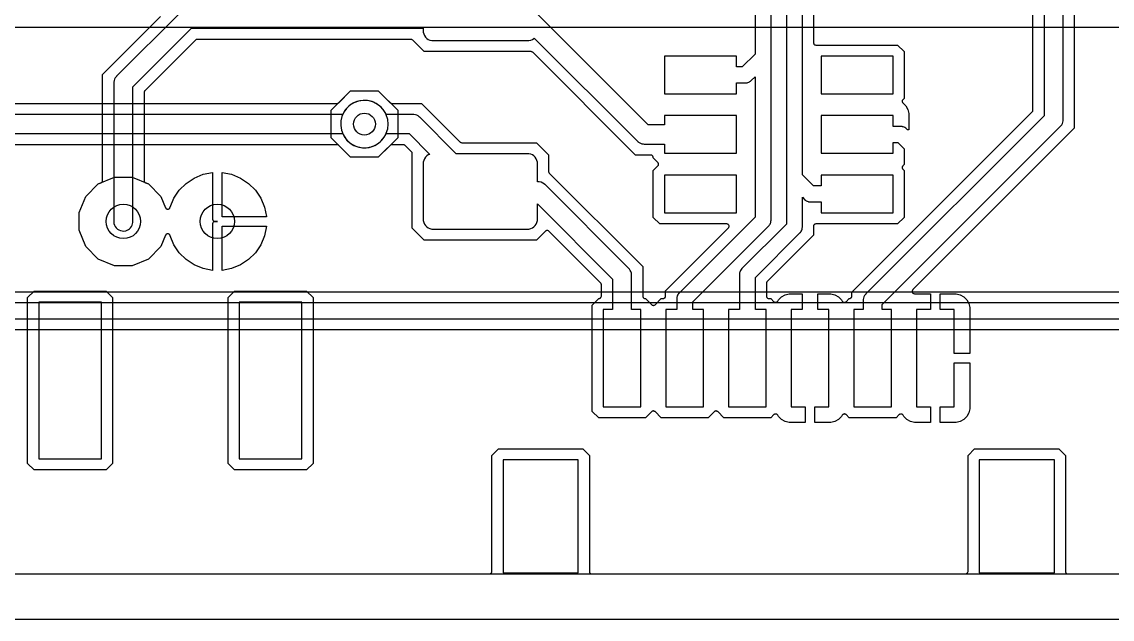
# Model space of a CAD drawing. Header units: millimetres. Extents: x 0.6 to 47, y 3 to 22.
# Drawn here: x 11.73 to 29.14, y 2.98 to 12.51 of the extents above; entities that cross this region are included whole.
import ezdxf

# ---------------------------------------------------------------- set-up
doc = ezdxf.new("R2010")
doc.units = ezdxf.units.MM

msp = doc.modelspace()

# ---------------------------------------------------------------- linework, layer by layer
at = {"layer": '16_copper'}
for points in [[(38.508, 12.425), (7.839, 12.425)], [(9.653, 11.211), (16.764, 11.211), (16.766, 11.212), (16.767, 11.212), (16.773, 11.213), (16.779, 11.215), (16.78, 11.215), (16.782, 11.216), (16.791, 11.223), (16.98, 11.412), (17.42, 11.412), (17.731, 11.101), (17.731, 10.661), (17.42, 10.351), (16.98, 10.351), (16.791, 10.54), (16.79, 10.541), (16.789, 10.542), (16.783, 10.545), (16.778, 10.548), (16.777, 10.549), (16.775, 10.549), (16.764, 10.551), (9.363, 10.551)], [(10.542, 8.205), (40.158, 8.205)], [(30.658, 7.595), (10.274, 7.595)], [(5.117, 3.7), (42.508, 3.7)]]:
    msp.add_lwpolyline(points, dxfattribs=at)
msp.add_lwpolyline([(17.274, 10.51, 1), (17.126, 11.253), (17.078, 11.24, 0.198914), (16.86, 11.049), (16.854, 11.034), (9.563, 11.034), (8.953, 11.644), (8.959, 11.659, 1), (8.241, 11.903), (8.228, 11.855, 0.577349), (8.722, 11.422), (8.737, 11.429), (9.392, 10.773), (9.397, 10.77), (9.401, 10.766, 0.153125), (9.484, 10.73), (9.5, 10.729), (16.854, 10.729), (16.86, 10.714, 0.303347), (17.225, 10.503)], format="xyb", close=True, dxfattribs=at)
msp.add_lwpolyline([(40.247, 8.027), (10.453, 8.027), (7.234, 11.246, 0.879458), (7.034, 11.092), (7.054, 11.066), (10.31, 7.81), (10.314, 7.807), (10.318, 7.803, 0.11143), (10.368, 7.777), (10.375, 7.776), (10.385, 7.774), (10.394, 7.774), (10.4, 7.773), (30.747, 7.773)], format="xyb", dxfattribs=at)
for points in [[(14.774, 8.544), (14.623, 8.574), (14.481, 8.633), (14.352, 8.718), (14.243, 8.827), (14.158, 8.956), (14.099, 9.098), (14.098, 9.1), (14.097, 9.104), (14.096, 9.108), (14.094, 9.111), (14.092, 9.114), (14.089, 9.117), (14.087, 9.121), (14.084, 9.122), (14.081, 9.125), (14.077, 9.126), (14.074, 9.128), (14.07, 9.129), (14.067, 9.13), (14.063, 9.13), (14.058, 9.131), (14.055, 9.13), (14.052, 9.13), (14.048, 9.128), (14.044, 9.127), (14.041, 9.124), (14.038, 9.123), (14.035, 9.12), (14.032, 9.117), (14.029, 9.113), (14.028, 9.111), (14.027, 9.11), (14.026, 9.107), (13.951, 8.926), (13.752, 8.727), (13.492, 8.62), (13.211, 8.62), (12.951, 8.727), (12.752, 8.926), (12.645, 9.186), (12.645, 9.467), (12.752, 9.727), (12.951, 9.926), (13.211, 10.033), (13.492, 10.033), (13.752, 9.926), (13.951, 9.727), (14.026, 9.546), (14.028, 9.542), (14.03, 9.539), (14.032, 9.536), (14.034, 9.533), (14.038, 9.531), (14.041, 9.528), (14.044, 9.527), (14.047, 9.525), (14.051, 9.524), (14.055, 9.523), (14.059, 9.523), (14.062, 9.522), (14.067, 9.523), (14.071, 9.524), (14.074, 9.525), (14.077, 9.526), (14.081, 9.529), (14.084, 9.531), (14.087, 9.533), (14.09, 9.535), (14.092, 9.539), (14.094, 9.542), (14.096, 9.547), (14.097, 9.549), (14.097, 9.551), (14.098, 9.553), (14.099, 9.555), (14.158, 9.697), (14.243, 9.826), (14.352, 9.935), (14.481, 10.02), (14.623, 10.079), (14.774, 10.11), (14.775, 10.11), (14.775, 9.365), (14.776, 9.364), (14.775, 9.363), (14.777, 9.356), (14.778, 9.35), (14.779, 9.349), (14.779, 9.348), (14.783, 9.343), (14.787, 9.337), (14.788, 9.337), (14.789, 9.336), (14.795, 9.332), (14.8, 9.329), (14.801, 9.329), (14.802, 9.328), (14.813, 9.327), (14.852, 9.327), (14.852, 9.327), (14.813, 9.327), (14.812, 9.326), (14.811, 9.326), (14.805, 9.325), (14.798, 9.323), (14.798, 9.323), (14.797, 9.323), (14.791, 9.319), (14.786, 9.315), (14.785, 9.314), (14.785, 9.313), (14.781, 9.307), (14.778, 9.302), (14.778, 9.301), (14.777, 9.3), (14.775, 9.288), (14.775, 8.544)], [(14.928, 9.403), (14.928, 10.11), (14.929, 10.11), (15.08, 10.079), (15.222, 10.02), (15.351, 9.935), (15.46, 9.826), (15.545, 9.697), (15.604, 9.555), (15.635, 9.404), (15.635, 9.403)], [(14.928, 8.544), (14.928, 9.25), (15.635, 9.25), (15.635, 9.249), (15.604, 9.098), (15.545, 8.956), (15.46, 8.827), (15.351, 8.718), (15.222, 8.633), (15.08, 8.574), (14.929, 8.544)]]:
    msp.add_lwpolyline(points, close=True, dxfattribs=at)
at = {"layer": '1_copper'}
for points in [[(23.436, 15.016), (23.436, 11.996), (23.232, 11.793), (23.138, 11.793), (23.138, 11.966), (21.988, 11.966), (21.988, 11.366), (23.138, 11.366), (23.138, 11.539), (23.284, 11.539), (23.29, 11.539), (23.295, 11.539, 0.111436), (23.348, 11.556), (23.354, 11.56), (23.363, 11.566), (23.369, 11.572), (23.374, 11.576), (23.436, 11.637), (23.436, 9.396), (22.223, 8.184), (22.219, 8.179), (22.215, 8.176, 0.11143), (22.19, 8.126), (22.189, 8.119), (22.186, 8.109), (22.186, 8.1), (22.186, 8.094), (22.186, 7.919), (22.012, 7.919), (22.012, 6.369), (22.613, 6.369), (22.613, 7.919), (22.44, 7.919), (22.44, 8.041), (23.652, 9.254), (23.656, 9.258), (23.66, 9.262, 0.11143), (23.685, 9.312), (23.686, 9.319), (23.689, 9.329), (23.689, 9.337), (23.69, 9.344), (23.69, 15.016)], [(23.936, 15.016), (23.936, 9.286), (23.223, 8.573, 0.133073), (23.19, 8.515), (23.189, 8.508), (23.186, 8.498), (23.186, 8.49), (23.186, 8.483), (23.186, 7.919), (23.013, 7.919), (23.013, 6.369), (23.613, 6.369), (23.613, 7.919), (23.44, 7.919), (23.44, 8.43), (24.152, 9.143), (24.156, 9.148), (24.16, 9.151, 0.11143), (24.185, 9.201), (24.186, 9.208), (24.189, 9.218), (24.189, 9.227), (24.19, 9.233), (24.19, 9.712), (24.226, 9.676, 0.133073), (24.283, 9.643), (24.291, 9.642), (24.3, 9.64), (24.309, 9.639), (24.316, 9.639), (24.488, 9.639), (24.488, 9.466), (25.638, 9.466), (25.638, 10.066), (24.488, 10.066), (24.488, 9.893), (24.368, 9.893), (24.19, 10.071), (24.19, 15.016)], [(24.367, 14.8), (24.367, 12.182), (24.367, 12.181), (24.367, 12.18), (24.369, 12.173), (24.37, 12.166), (24.371, 12.166), (24.371, 12.165), (24.375, 12.159), (24.379, 12.154), (24.38, 12.153), (24.381, 12.153), (24.386, 12.149), (24.392, 12.146), (24.393, 12.146), (24.394, 12.145), (24.405, 12.143), (25.711, 12.143), (25.815, 12.039), (25.815, 11.292), (25.795, 11.271), (25.794, 11.271), (25.793, 11.27), (25.79, 11.264), (25.786, 11.259), (25.786, 11.258), (25.786, 11.257), (25.785, 11.25), (25.784, 11.244), (25.784, 11.243), (25.784, 11.242), (25.786, 11.235), (25.787, 11.229), (25.788, 11.228), (25.788, 11.227), (25.788, 11.227), (25.788, 11.227), (25.795, 11.218), (25.841, 11.172), (25.874, 11.114), (25.891, 11.049), (25.891, 10.792), (25.869, 10.792), (25.855, 10.805, 0.133073), (25.798, 10.838), (25.791, 10.839), (25.781, 10.842), (25.772, 10.842), (25.766, 10.843), (25.638, 10.843), (25.638, 11.016), (24.488, 11.016), (24.488, 10.416), (25.638, 10.416), (25.638, 10.589), (25.713, 10.589), (25.815, 10.486), (25.815, 10.234), (25.795, 10.214), (25.794, 10.213), (25.793, 10.212), (25.79, 10.206), (25.786, 10.201), (25.786, 10.2), (25.786, 10.199), (25.785, 10.192), (25.784, 10.186), (25.784, 10.185), (25.784, 10.184), (25.786, 10.177), (25.787, 10.171), (25.788, 10.17), (25.788, 10.169), (25.795, 10.16), (25.815, 10.139), (25.815, 9.392), (25.711, 9.288), (24.405, 9.288), (24.404, 9.288), (24.403, 9.288), (24.397, 9.286), (24.39, 9.285), (24.39, 9.284), (24.389, 9.284), (24.383, 9.28), (24.378, 9.276), (24.377, 9.275), (24.376, 9.274), (24.373, 9.269), (24.37, 9.263), (24.37, 9.262), (24.369, 9.261), (24.367, 9.25), (24.367, 9.107), (23.628, 8.368), (23.628, 8.367), (23.626, 8.366), (23.623, 8.36), (23.62, 8.355), (23.62, 8.354), (23.619, 8.352), (23.617, 8.341), (23.617, 8.135), (23.617, 8.134), (23.617, 8.133), (23.619, 8.126), (23.62, 8.12), (23.621, 8.119), (23.621, 8.118), (23.625, 8.113), (23.629, 8.107), (23.63, 8.106), (23.631, 8.106), (23.636, 8.102), (23.642, 8.099), (23.643, 8.099), (23.644, 8.098), (23.655, 8.097), (23.686, 8.097), (23.737, 8.046), (23.742, 8.042), (23.747, 8.039), (23.748, 8.038), (23.75, 8.037), (23.756, 8.036), (23.762, 8.035), (23.763, 8.035), (23.765, 8.034), (23.771, 8.036), (23.777, 8.037), (23.778, 8.038), (23.78, 8.038), (23.785, 8.041), (23.79, 8.045), (23.791, 8.046), (23.792, 8.047), (23.794, 8.049), (23.797, 8.054), (23.809, 8.075), (23.857, 8.122), (23.914, 8.155), (23.979, 8.173), (24.186, 8.173), (24.186, 7.919), (24.013, 7.919), (24.013, 6.369), (24.236, 6.369), (24.236, 6.115), (23.979, 6.115), (23.914, 6.132), (23.857, 6.166), (23.809, 6.213), (23.797, 6.234), (23.793, 6.238), (23.79, 6.243), (23.788, 6.244), (23.787, 6.245), (23.781, 6.248), (23.776, 6.251), (23.775, 6.251), (23.773, 6.252), (23.767, 6.252), (23.761, 6.253), (23.759, 6.252), (23.758, 6.252), (23.752, 6.25), (23.746, 6.249), (23.745, 6.247), (23.743, 6.247), (23.741, 6.245), (23.737, 6.242), (23.686, 6.191), (22.939, 6.191), (22.839, 6.29), (22.839, 6.291), (22.838, 6.292), (22.832, 6.295), (22.827, 6.299), (22.826, 6.299), (22.825, 6.299), (22.818, 6.3), (22.812, 6.302), (22.811, 6.301), (22.81, 6.301), (22.803, 6.3), (22.797, 6.298), (22.796, 6.297), (22.795, 6.297), (22.786, 6.29), (22.686, 6.191), (21.939, 6.191), (21.839, 6.29), (21.839, 6.291), (21.838, 6.292), (21.832, 6.295), (21.827, 6.299), (21.826, 6.299), (21.825, 6.299), (21.818, 6.3), (21.812, 6.302), (21.811, 6.301), (21.81, 6.301), (21.803, 6.3), (21.797, 6.298), (21.796, 6.297), (21.795, 6.297), (21.786, 6.29), (21.686, 6.191), (20.939, 6.191), (20.835, 6.295), (20.835, 7.992), (20.939, 8.097), (20.944, 8.097), (20.945, 8.097), (20.946, 8.097), (20.953, 8.098), (20.959, 8.1), (20.96, 8.1), (20.961, 8.1), (20.966, 8.105), (20.972, 8.108), (20.972, 8.109), (20.973, 8.11), (20.976, 8.116), (20.98, 8.121), (20.98, 8.122), (20.981, 8.123), (20.982, 8.135), (20.982, 8.316), (20.982, 8.318), (20.982, 8.319), (20.98, 8.325), (20.979, 8.331), (20.978, 8.332), (20.978, 8.334), (20.971, 8.343), (20.143, 9.171), (20.142, 9.172), (20.141, 9.173), (20.136, 9.176), (20.13, 9.18), (20.129, 9.18), (20.128, 9.181), (20.122, 9.181), (20.115, 9.183), (20.114, 9.182), (20.113, 9.182), (20.107, 9.181), (20.1, 9.179), (20.099, 9.178), (20.098, 9.178), (20.089, 9.171), (19.946, 9.028), (18.154, 9.028), (17.962, 9.22), (17.962, 10.399), (17.963, 10.404), (17.964, 10.41), (17.964, 10.411), (17.964, 10.412), (17.962, 10.419), (17.96, 10.425), (17.96, 10.426), (17.96, 10.427), (17.953, 10.436), (17.849, 10.54), (17.848, 10.541), (17.847, 10.542), (17.841, 10.545), (17.836, 10.548), (17.835, 10.549), (17.833, 10.549), (17.822, 10.551), (17.636, 10.551), (17.634, 10.551), (17.633, 10.551), (17.627, 10.549), (17.621, 10.548), (17.62, 10.547), (17.618, 10.547), (17.609, 10.54), (17.42, 10.351), (16.98, 10.351), (16.669, 10.661), (16.669, 11.101), (16.98, 11.412), (17.42, 11.412), (17.609, 11.223), (17.61, 11.222), (17.611, 11.221), (17.617, 11.218), (17.622, 11.214), (17.623, 11.214), (17.625, 11.213), (17.636, 11.211), (18.111, 11.211), (18.728, 10.595), (18.729, 10.594), (18.73, 10.593), (18.736, 10.59), (18.741, 10.586), (18.742, 10.586), (18.744, 10.585), (18.755, 10.584), (19.946, 10.584), (20.138, 10.392), (20.138, 10.126), (20.138, 10.125), (20.138, 10.123), (20.14, 10.117), (20.141, 10.111), (20.142, 10.11), (20.142, 10.108), (20.149, 10.099), (21.643, 8.606), (21.643, 8.135), (21.643, 8.134), (21.643, 8.133), (21.644, 8.126), (21.646, 8.12), (21.646, 8.119), (21.647, 8.118), (21.651, 8.113), (21.655, 8.107), (21.655, 8.106), (21.656, 8.106), (21.662, 8.102), (21.668, 8.099), (21.669, 8.099), (21.669, 8.098), (21.681, 8.097), (21.686, 8.097), (21.786, 7.997), (21.786, 7.997), (21.787, 7.996), (21.793, 7.992), (21.798, 7.989), (21.799, 7.989), (21.8, 7.988), (21.807, 7.987), (21.813, 7.986), (21.814, 7.986), (21.815, 7.986), (21.822, 7.988), (21.828, 7.989), (21.829, 7.99), (21.83, 7.99), (21.839, 7.997), (21.939, 8.097), (21.97, 8.097), (21.971, 8.097), (21.972, 8.097), (21.978, 8.098), (21.985, 8.1), (21.985, 8.1), (21.986, 8.1), (21.992, 8.105), (21.997, 8.108), (21.998, 8.109), (21.999, 8.11), (22.002, 8.116), (22.005, 8.121), (22.005, 8.122), (22.006, 8.123), (22.008, 8.135), (22.008, 8.22), (23.01, 9.223), (23.011, 9.223), (23.011, 9.223), (23.015, 9.23), (23.019, 9.236), (23.019, 9.236), (23.019, 9.237), (23.02, 9.244), (23.022, 9.251), (23.022, 9.251), (23.022, 9.252), (23.02, 9.259), (23.018, 9.266), (23.018, 9.266), (23.018, 9.267), (23.013, 9.272), (23.009, 9.278), (23.009, 9.278), (23.008, 9.279), (23.002, 9.282), (22.996, 9.286), (22.995, 9.286), (22.995, 9.286), (22.984, 9.288), (21.914, 9.288), (21.81, 9.392), (21.81, 10.139), (21.884, 10.214), (21.885, 10.215), (21.885, 10.215), (21.889, 10.221), (21.893, 10.227), (21.893, 10.227), (21.893, 10.228), (21.894, 10.235), (21.895, 10.242), (21.895, 10.243), (21.895, 10.244), (21.893, 10.25), (21.892, 10.257), (21.891, 10.257), (21.891, 10.258), (21.884, 10.268), (21.81, 10.342), (21.81, 10.347), (21.809, 10.348), (21.81, 10.349), (21.808, 10.356), (21.807, 10.362), (21.806, 10.363), (21.806, 10.364), (21.802, 10.369), (21.798, 10.375), (21.797, 10.375), (21.796, 10.376), (21.791, 10.38), (21.785, 10.383), (21.784, 10.383), (21.783, 10.384), (21.772, 10.385), (21.529, 10.385), (19.887, 12.027), (19.886, 12.028), (19.885, 12.029), (19.88, 12.032), (19.874, 12.035), (19.873, 12.036), (19.872, 12.036), (19.86, 12.038), (18.154, 12.038), (17.972, 12.221), (17.97, 12.221), (17.97, 12.223), (17.964, 12.226), (17.959, 12.229), (17.957, 12.229), (17.956, 12.23), (17.945, 12.232), (14.529, 12.232), (14.527, 12.231), (14.526, 12.232), (14.52, 12.23), (14.514, 12.229), (14.512, 12.228), (14.511, 12.227), (14.502, 12.221), (13.693, 11.412), (13.692, 11.411), (13.691, 11.41), (13.688, 11.404), (13.684, 11.399), (13.684, 11.398), (13.683, 11.396), (13.682, 11.385), (13.682, 9.98), (13.682, 9.979), (13.682, 9.978), (13.684, 9.972), (13.685, 9.965), (13.686, 9.964), (13.686, 9.963), (13.69, 9.958), (13.694, 9.953), (13.695, 9.952), (13.695, 9.951), (13.705, 9.945), (13.752, 9.926), (13.951, 9.727), (14.026, 9.546), (14.028, 9.542), (14.03, 9.539), (14.032, 9.536), (14.034, 9.533), (14.038, 9.531), (14.041, 9.528), (14.044, 9.527), (14.047, 9.525), (14.051, 9.524), (14.055, 9.523), (14.059, 9.523), (14.062, 9.522), (14.067, 9.523), (14.071, 9.524), (14.074, 9.525), (14.077, 9.526), (14.081, 9.529), (14.084, 9.531), (14.087, 9.533), (14.09, 9.535), (14.092, 9.539), (14.094, 9.542), (14.096, 9.547), (14.097, 9.549), (14.097, 9.551), (14.098, 9.553), (14.099, 9.555), (14.158, 9.697), (14.243, 9.826), (14.352, 9.935), (14.481, 10.02), (14.623, 10.079), (14.774, 10.11), (14.775, 10.11), (14.775, 9.365), (14.776, 9.364), (14.775, 9.363), (14.777, 9.356), (14.778, 9.35), (14.779, 9.349), (14.779, 9.348), (14.783, 9.343), (14.787, 9.337), (14.788, 9.337), (14.789, 9.336), (14.795, 9.332), (14.8, 9.329), (14.801, 9.329), (14.802, 9.328), (14.813, 9.327), (14.852, 9.327), (14.852, 9.327), (14.813, 9.327), (14.812, 9.326), (14.811, 9.326), (14.805, 9.325), (14.798, 9.323), (14.798, 9.323), (14.797, 9.323), (14.791, 9.319), (14.786, 9.315), (14.785, 9.314), (14.785, 9.313), (14.781, 9.307), (14.778, 9.302), (14.778, 9.301), (14.777, 9.3), (14.775, 9.288), (14.775, 8.544), (14.774, 8.544), (14.623, 8.574), (14.481, 8.633), (14.352, 8.718), (14.243, 8.827), (14.158, 8.956), (14.099, 9.098), (14.098, 9.1), (14.097, 9.104), (14.096, 9.108), (14.094, 9.111), (14.092, 9.114), (14.089, 9.117), (14.087, 9.121), (14.084, 9.122), (14.081, 9.125), (14.077, 9.126), (14.074, 9.128), (14.07, 9.129), (14.067, 9.13), (14.063, 9.13), (14.058, 9.131), (14.055, 9.13), (14.052, 9.13), (14.048, 9.128), (14.044, 9.127), (14.041, 9.124), (14.038, 9.123), (14.035, 9.12), (14.032, 9.117), (14.029, 9.113), (14.028, 9.111), (14.027, 9.11), (14.026, 9.107), (13.951, 8.926), (13.752, 8.727), (13.492, 8.62), (13.211, 8.62), (12.951, 8.727), (12.752, 8.926), (12.645, 9.186), (12.645, 9.467), (12.752, 9.727), (12.951, 9.926), (12.998, 9.945), (12.999, 9.946), (13, 9.946), (13.005, 9.95), (13.011, 9.954), (13.011, 9.955), (13.012, 9.956), (13.015, 9.961), (13.019, 9.967), (13.019, 9.968), (13.02, 9.969), (13.021, 9.98), (13.021, 11.674), (13.226, 11.879), (13.946, 12.599)], [(28.048, 13.081), (28.048, 11.014), (25.205, 8.171), (25.201, 8.166), (25.197, 8.162, 0.153125), (25.161, 8.079), (25.16, 8.063), (25.16, 7.919), (25.013, 7.919), (25.013, 6.369), (25.613, 6.369), (25.613, 7.919), (25.465, 7.919), (25.465, 8), (28.308, 10.843), (28.311, 10.847), (28.316, 10.851, 0.153125), (28.352, 10.935), (28.352, 10.95), (28.352, 13.018)], [(14.268, 12.67), (13.244, 11.645), (13.24, 11.641), (13.236, 11.637, 0.153125), (13.2, 11.553), (13.199, 11.538), (13.199, 9.327), (13.202, 9.296, 0.370185), (13.359, 9.174), (13.39, 9.179, 0.313609), (13.503, 9.311), (13.504, 9.327), (13.504, 11.474), (14.439, 12.41), (18.14, 12.41), (18.14, 12.351), (18.146, 12.322), (18.157, 12.295), (18.173, 12.27), (18.194, 12.249), (18.219, 12.233), (18.246, 12.222), (18.275, 12.216), (19.825, 12.216), (19.854, 12.222), (19.881, 12.233), (19.906, 12.249), (19.911, 12.255), (21.558, 10.608), (21.562, 10.604), (21.566, 10.6, 0.153125), (21.65, 10.564), (21.666, 10.563), (21.988, 10.563), (21.988, 10.416), (23.138, 10.416), (23.138, 11.016), (21.988, 11.016), (21.988, 10.868), (21.729, 10.868), (19.96, 12.637)]]:
    msp.add_lwpolyline(points, format="xyb", dxfattribs=at)
for points in [[(28.53, 12.929), (28.53, 10.814), (25.954, 8.238), (25.954, 8.237), (25.954, 8.237), (25.95, 8.231), (25.946, 8.225), (25.946, 8.224), (25.945, 8.224), (25.944, 8.217), (25.943, 8.21), (25.943, 8.209), (25.943, 8.209), (25.945, 8.202), (25.947, 8.195), (25.947, 8.194), (25.947, 8.194), (25.951, 8.188), (25.956, 8.183), (25.956, 8.182), (25.956, 8.182), (25.963, 8.178), (25.969, 8.175), (25.969, 8.175), (25.97, 8.174), (25.981, 8.173), (26.236, 8.173), (26.236, 7.919), (26.013, 7.919), (26.013, 6.369), (26.236, 6.369), (26.236, 6.115), (25.979, 6.115), (25.914, 6.132), (25.857, 6.166), (25.809, 6.213), (25.797, 6.234), (25.793, 6.238), (25.79, 6.243), (25.788, 6.244), (25.787, 6.245), (25.781, 6.248), (25.776, 6.251), (25.775, 6.251), (25.773, 6.252), (25.767, 6.252), (25.761, 6.253), (25.759, 6.252), (25.758, 6.252), (25.752, 6.25), (25.746, 6.249), (25.745, 6.247), (25.743, 6.247), (25.741, 6.245), (25.737, 6.242), (25.686, 6.191), (24.939, 6.191), (24.888, 6.242), (24.883, 6.245), (24.878, 6.249), (24.877, 6.249), (24.875, 6.25), (24.869, 6.251), (24.863, 6.253), (24.862, 6.253), (24.86, 6.253), (24.854, 6.252), (24.848, 6.251), (24.847, 6.25), (24.845, 6.25), (24.84, 6.246), (24.835, 6.243), (24.834, 6.241), (24.833, 6.24), (24.831, 6.238), (24.828, 6.234), (24.816, 6.213), (24.768, 6.166), (24.711, 6.132), (24.646, 6.115), (24.389, 6.115), (24.389, 6.369), (24.613, 6.369), (24.613, 7.919), (24.44, 7.919), (24.44, 8.173), (24.646, 8.173), (24.711, 8.155), (24.768, 8.122), (24.816, 8.075), (24.828, 8.054), (24.832, 8.049), (24.835, 8.044), (24.837, 8.043), (24.838, 8.042), (24.844, 8.039), (24.849, 8.036), (24.85, 8.036), (24.852, 8.036), (24.858, 8.035), (24.864, 8.035), (24.866, 8.035), (24.867, 8.035), (24.873, 8.037), (24.879, 8.039), (24.88, 8.04), (24.882, 8.041), (24.884, 8.042), (24.888, 8.046), (24.939, 8.097), (24.944, 8.097), (24.945, 8.097), (24.946, 8.097), (24.953, 8.098), (24.959, 8.1), (24.96, 8.1), (24.961, 8.1), (24.966, 8.105), (24.972, 8.108), (24.972, 8.109), (24.973, 8.11), (24.976, 8.116), (24.98, 8.121), (24.98, 8.122), (24.981, 8.123), (24.982, 8.135), (24.982, 8.2), (27.859, 11.076), (27.859, 11.077), (27.861, 11.078), (27.864, 11.084), (27.867, 11.089), (27.867, 11.09), (27.868, 11.092), (27.87, 11.103), (27.87, 13.218)], [(5.117, 3.7), (19.197, 3.7), (19.198, 3.701), (19.199, 3.701), (19.205, 3.702), (19.212, 3.704), (19.212, 3.704), (19.213, 3.704), (19.219, 3.708), (19.224, 3.712), (19.225, 3.713), (19.226, 3.714), (19.229, 3.72), (19.232, 3.725), (19.232, 3.726), (19.233, 3.727), (19.235, 3.739), (19.235, 5.592), (19.339, 5.697), (20.686, 5.697), (20.79, 5.592), (20.79, 3.739), (20.791, 3.738), (20.79, 3.737), (20.792, 3.73), (20.793, 3.724), (20.794, 3.723), (20.794, 3.722), (20.798, 3.716), (20.802, 3.711), (20.803, 3.71), (20.804, 3.71), (20.809, 3.706), (20.815, 3.703), (20.816, 3.703), (20.817, 3.702), (20.828, 3.7), (26.797, 3.7), (26.798, 3.701), (26.799, 3.701), (26.805, 3.702), (26.812, 3.704), (26.812, 3.704), (26.813, 3.704), (26.819, 3.708), (26.824, 3.712), (26.825, 3.713), (26.826, 3.714), (26.829, 3.72), (26.832, 3.725), (26.832, 3.726), (26.833, 3.727), (26.835, 3.739), (26.835, 5.592), (26.939, 5.697), (28.286, 5.697), (28.39, 5.592), (28.39, 3.739), (28.391, 3.738), (28.39, 3.737), (28.392, 3.73), (28.393, 3.724), (28.394, 3.723), (28.394, 3.722), (28.398, 3.716), (28.402, 3.711), (28.403, 3.71), (28.404, 3.71), (28.409, 3.706), (28.415, 3.703), (28.416, 3.703), (28.417, 3.702), (28.428, 3.7), (42.508, 3.7)]]:
    msp.add_lwpolyline(points, dxfattribs=at)
for points in [[(25.638, 11.966), (24.488, 11.966), (24.488, 11.366), (25.638, 11.366)], [(14.928, 9.403), (14.928, 10.11), (14.929, 10.11), (15.08, 10.079), (15.222, 10.02), (15.351, 9.935), (15.46, 9.826), (15.545, 9.697), (15.604, 9.555), (15.635, 9.404), (15.635, 9.403)], [(23.138, 10.066), (21.988, 10.066), (21.988, 9.466), (23.138, 9.466)], [(14.928, 8.544), (14.928, 9.25), (15.635, 9.25), (15.635, 9.249), (15.604, 9.098), (15.545, 8.956), (15.46, 8.827), (15.351, 8.718), (15.222, 8.633), (15.08, 8.574), (14.929, 8.544)], [(11.928, 5.359), (11.824, 5.463), (11.824, 8.11), (11.928, 8.214), (13.075, 8.214), (13.179, 8.11), (13.179, 5.463), (13.075, 5.359)], [(15.128, 5.359), (15.024, 5.463), (15.024, 8.11), (15.128, 8.214), (16.275, 8.214), (16.379, 8.11), (16.379, 5.463), (16.275, 5.359)], [(13.002, 8.037), (12.002, 8.037), (12.002, 5.537), (13.002, 5.537)], [(16.202, 8.037), (15.202, 8.037), (15.202, 5.537), (16.202, 5.537)], [(26.613, 7.22), (26.613, 7.919), (26.389, 7.919), (26.389, 8.173), (26.646, 8.173), (26.711, 8.155), (26.768, 8.122), (26.816, 8.075), (26.849, 8.017), (26.866, 7.952), (26.866, 7.22)], [(26.389, 6.115), (26.389, 6.369), (26.613, 6.369), (26.613, 7.068), (26.866, 7.068), (26.866, 6.335), (26.849, 6.271), (26.816, 6.213), (26.768, 6.166), (26.711, 6.132), (26.646, 6.115)], [(20.613, 5.519), (19.413, 5.519), (19.413, 3.719), (20.613, 3.719)], [(28.213, 5.519), (27.013, 5.519), (27.013, 3.719), (28.213, 3.719)]]:
    msp.add_lwpolyline(points, close=True, dxfattribs=at)
msp.add_lwpolyline([(21.613, 7.919), (21.465, 7.919), (21.465, 8.469), (21.464, 8.474), (21.464, 8.48, 0.153128), (21.431, 8.565), (21.42, 8.577), (20.083, 9.914), (20.079, 9.917), (20.075, 9.921, 0.205461), (19.96, 9.958), (19.96, 10.271), (19.954, 10.3), (19.943, 10.327), (19.927, 10.352), (19.906, 10.372), (19.881, 10.389), (19.854, 10.4), (19.825, 10.406), (18.666, 10.406), (18.082, 10.989), (18.078, 10.993), (18.074, 10.997, 0.153125), (17.99, 11.033), (17.975, 11.034), (17.546, 11.034), (17.54, 11.049, 1), (16.86, 10.714), (16.885, 10.671, 0.577351), (17.54, 10.714), (17.546, 10.729), (17.912, 10.729), (18.242, 10.398), (18.219, 10.389), (18.194, 10.372), (18.173, 10.352), (18.157, 10.327), (18.146, 10.3), (18.14, 10.271), (18.14, 9.341), (18.146, 9.312), (18.157, 9.285), (18.173, 9.26), (18.194, 9.239), (18.219, 9.223), (18.246, 9.212), (18.275, 9.206), (19.825, 9.206), (19.854, 9.212), (19.881, 9.223), (19.906, 9.239), (19.927, 9.26), (19.943, 9.285), (19.954, 9.312), (19.96, 9.341), (19.96, 9.606), (21.16, 8.406), (21.16, 7.919), (21.012, 7.919), (21.012, 6.369), (21.613, 6.369)], format="xyb", close=True, dxfattribs=at)
at = {"layer": 'drills_PTH'}
for centre in [(13.352, 9.327), (14.852, 9.327)]:
    msp.add_circle(centre, 0.275, dxfattribs=at)
at = {"layer": 'drills_via_1_16'}
msp.add_circle((17.2, 10.881), 0.175, dxfattribs=at)
at = {"layer": 'outline'}
msp.add_lwpolyline([(4.763, 2.977), (42.863, 2.977)], dxfattribs=at)

doc.saveas('drawing.dxf')
